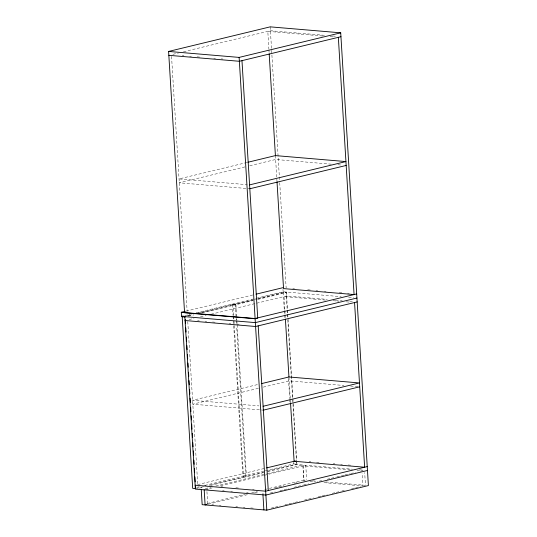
<?xml version="1.0" encoding="UTF-8"?>
<svg xmlns="http://www.w3.org/2000/svg" width="537" height="537" viewBox="0 0 537 537"><rect width="100%" height="100%" fill="white"/><g stroke="black" fill="none" stroke-linecap="round" stroke-linejoin="round"><path stroke-width="0.4" stroke-dasharray="2.69 2.01" d="M172.901 54.331L178.586 52.955M183.459 51.774L270.42 30.73L326.013 35.435M247.067 162.456L179.043 178.922L247.087 184.681M244.872 166.926L179.284 182.802L249.812 188.769M249.732 165.752L275.642 159.482L331.235 164.181M186.178 311.098L253.632 294.773M184.802 315.581L190.494 314.205M196.18 312.829L255.505 298.471M256.317 298.277L283.14 291.786L341.176 296.692M187.057 315.581L191.917 314.407M198.395 312.843L232.407 304.607L235.347 304.855L236.267 319.924M233.655 315.347L232.991 304.466L257.283 298.585M258.096 298.391L283.2 292.316L286.14 292.564L287.161 309.305M188.071 315.863L192.132 314.877M201.073 312.715L257.149 299.143M257.961 298.948L286.402 292.061L287.456 309.319M188.373 316.226L194.045 314.85M202.14 312.89L235.347 304.855M232.991 304.466L235.924 304.714L252.934 300.599M257.794 299.424L286.14 292.564M189.118 319.542L193.991 318.367M200.496 316.79L206.188 315.414M211.061 314.232L286.644 295.941L327.302 299.384M257.364 384.62L192.582 400.3L258.968 405.912M258.411 388.305L192.823 404.18L263.352 410.147M263.271 387.13L289.181 380.854L343.948 385.492M197.562 484.622L265.828 468.103M196.737 487.361L199.979 486.582M204.839 485.401L242.905 476.191L245.839 476.44L236.676 326.617M233.702 316.186L243.483 476.051L264.54 470.956M265.352 470.761L293.699 463.894L296.632 464.149L287.725 318.508M196.441 488.395L203.724 486.629M209.396 485.26L245.839 476.44M243.483 476.051L246.423 476.299L263.432 472.184M267.48 471.204L296.632 464.149M199.428 488.113L203.489 487.126M210.806 485.354L263.633 472.573M267.695 471.587L296.954 464.505L352.547 469.21M205.309 488.61L210.994 487.234M215.867 486.052L266.258 473.856M267.07 473.661L302.828 465.002L303.754 480.091L263.117 489.925M204.993 489.643L212.31 487.871M220.432 485.904L263.506 475.48M264.318 475.285L305.768 465.25L306.64 479.548M207.04 503.498L245.234 494.255M251.739 492.684L257.431 491.301M208.356 504.142L247.362 494.698M254.679 492.932L258.74 491.946M274.998 488.012L278.247 487.227M279.059 487.032L283.932 485.851M294.498 483.293L297.753 482.508M270.272 493.04L275.145 491.865M280.025 490.684L283.274 489.898M284.086 489.697L288.96 488.516M293.84 487.341L297.089 486.549M297.901 486.354L302.781 485.173M303.593 484.978L308.466 483.797M319.032 481.239L322.281 480.454M327.161 479.273L330.409 478.487M331.222 478.292L336.095 477.111M336.907 476.916L344.224 475.144M345.036 474.95L349.916 473.768M350.728 473.567L355.601 472.392M360.481 471.211L364.542 470.224M271.192 508.13L274.441 507.344M275.253 507.15L280.133 505.968M285.006 504.787L288.262 504.001M289.074 503.807L293.947 502.625M294.759 502.424L299.639 501.249M304.513 500.068L307.761 499.282M308.574 499.081L313.454 497.906M318.327 496.725L321.582 495.933M322.395 495.738L327.268 494.557M332.141 493.382L335.397 492.59M336.209 492.395L341.082 491.214M341.894 491.019L344.338 490.429M351.648 488.657L354.897 487.871M355.716 487.677L360.589 486.495M332.651 35.992L335.974 36.274M322.569 35.999L267.809 31.361L268.883 48.901M330.04 36.63L333.356 36.912M182.231 55.6L183.896 55.741M189.702 56.231L191.36 56.372M197.166 56.862L199.657 57.07M213.766 58.264L215.424 58.405M221.231 58.895L222.889 59.036M337.874 164.745L342.022 165.094M292.793 288.53L294.498 288.671M307.728 289.792L310.252 290.007M316.024 290.49L317.709 290.638M324.321 291.195L326.006 291.336M339.256 292.457L341.76 292.672M347.553 293.162L349.218 293.303M348.634 297.323L353.614 297.746M335.598 300.082L342.237 300.646M349.701 301.277L353.024 301.559M325.516 300.082L284.026 296.572L284.845 309.95M332.987 300.713L338.793 301.21M346.258 301.841L350.413 302.19M197.623 320.737L199.281 320.878M205.094 321.368L206.752 321.509M212.558 321.999L215.048 322.213M229.158 323.408L230.816 323.549M236.622 324.039L239.113 324.247M350.587 386.049L358.884 386.754M309.158 461.679L310.822 461.82M316.629 462.31L319.119 462.525M333.222 463.713L334.88 463.854M340.693 464.351L342.351 464.492M348.157 464.982L350.648 465.19M359.575 469.808L364.16 470.19M350.339 469.875L303.157 465.888L304.076 480.971M356.964 470.439L361.099 470.788M303.754 480.091L305.224 480.219M312.487 480.83L317.454 481.253M325.731 481.951L365.462 485.314L364.69 472.607M309.876 481.467L315.669 481.957M323.945 482.656L362.851 485.945L362.072 473.238M204.375 485.146L206.04 485.28M220.976 486.549L222.633 486.69M235.911 487.811L238.401 488.019M252.504 489.214L254.162 489.355M206.792 489.207L208.45 489.348M222.519 490.536L224.177 490.677M230.803 491.241L232.454 491.375M246.53 492.57L248.181 492.711M262.257 493.899L263.915 494.04M211.853 504.646L213.511 504.787M219.304 505.277L220.962 505.418M235.864 506.68L237.515 506.821M243.315 507.311L244.966 507.445M250.766 507.942L253.242 508.15M270.185 26.85L279.663 181.895M279.717 182.734L286.154 287.966M287.51 310.151L287.718 313.494M287.765 314.333L292.88 397.93M292.933 398.763L296.713 460.625M296.807 462.176L296.954 464.505M287.214 310.138L287.423 313.487M287.47 314.326L287.678 317.669M268.93 49.733L269.138 53.076M275.407 155.596L276.951 180.862M284.899 310.782L285.1 314.132M285.154 314.964L285.355 318.307M288.946 376.974L290.269 398.561M290.316 399.4L290.47 401.904M282.986 289.329L283.14 291.786M283.2 292.316L284.274 309.889M284.328 310.728L284.529 314.078M284.583 314.91L284.791 318.26M288.476 378.525L289.705 398.615M289.752 399.447L289.906 401.958M293.591 462.223L293.699 463.894M235.924 304.714L236.851 319.784M236.898 320.616L237.106 323.965M237.153 324.804L246.423 476.299M236.32 320.757L236.475 323.267M232.407 304.607L233.071 315.488M233.125 316.327L242.905 476.191M206.94 491.59L207.718 504.297M171.551 56.358L187.145 311.299M187.769 321.569L197.737 484.582"/><path stroke-width="0.81" d="M241.979 60.654L257.72 318.105L255.109 318.736L184.58 312.769L168.598 51.438L270.185 26.85L340.713 32.817L368.402 485.562L266.815 510.15L202.167 504.679L201.241 489.59M168.598 51.438L239.126 57.405L340.713 32.817M340.948 36.697L239.361 61.285L168.833 55.318M247.872 162.261L275.407 155.596L345.935 161.57L249.577 184.889M249.812 188.769L346.17 165.45M356.93 298.028L255.35 322.616L181.553 316.374L181.305 312.279L185.366 311.292M256.068 294.182L282.885 287.691M181.553 316.374L183.177 315.978M195.475 486.079L195.629 488.589L192.689 488.341L182.197 316.763L183.815 316.367M356.682 293.934L255.095 318.522L181.305 312.279M357.172 301.908L255.585 326.496L185.057 320.529M261.412 383.64L288.946 376.974L359.475 382.941L263.117 406.267M263.352 410.147L359.716 386.821M266.647 467.902L295.41 460.941M207.06 504.451L205.1 504.928L204.181 489.838M367.241 466.593L265.654 491.18L195.126 485.213M367.483 470.472L265.896 495.06L195.367 489.093L184.815 316.649M182.197 316.763L185.131 317.011M338.337 37.328L354.071 294.565L283.543 288.597L277.005 181.694M354.561 302.539L364.63 467.224L294.101 461.256L290.524 402.743M269.185 53.915L275.421 155.804M285.409 319.146L288.94 376.826M258.196 325.865L268.272 490.549M239.126 57.405L266.815 510.15M262.955 494.812L263.875 509.902M185.285 319.522L185.547 323.704M185.802 327.892L186.057 332.074M186.366 337.095L186.621 341.284M186.876 345.466L187.131 349.654M187.44 354.675L187.695 358.857M187.95 363.046L188.205 367.227M188.514 372.248L188.769 376.437M189.024 380.619L189.279 384.807M189.588 389.828L189.843 394.01M190.098 398.199L190.353 402.381M190.662 407.402L190.917 411.59M191.172 415.772L191.434 419.961M191.689 424.143L191.991 429.164M192.253 433.352L192.508 437.534M192.81 442.555L193.072 446.744M193.327 450.926L193.582 455.114M193.891 460.135L194.146 464.317M194.401 468.506L194.656 472.688M194.911 476.876L195.22 481.897"/></g></svg>
